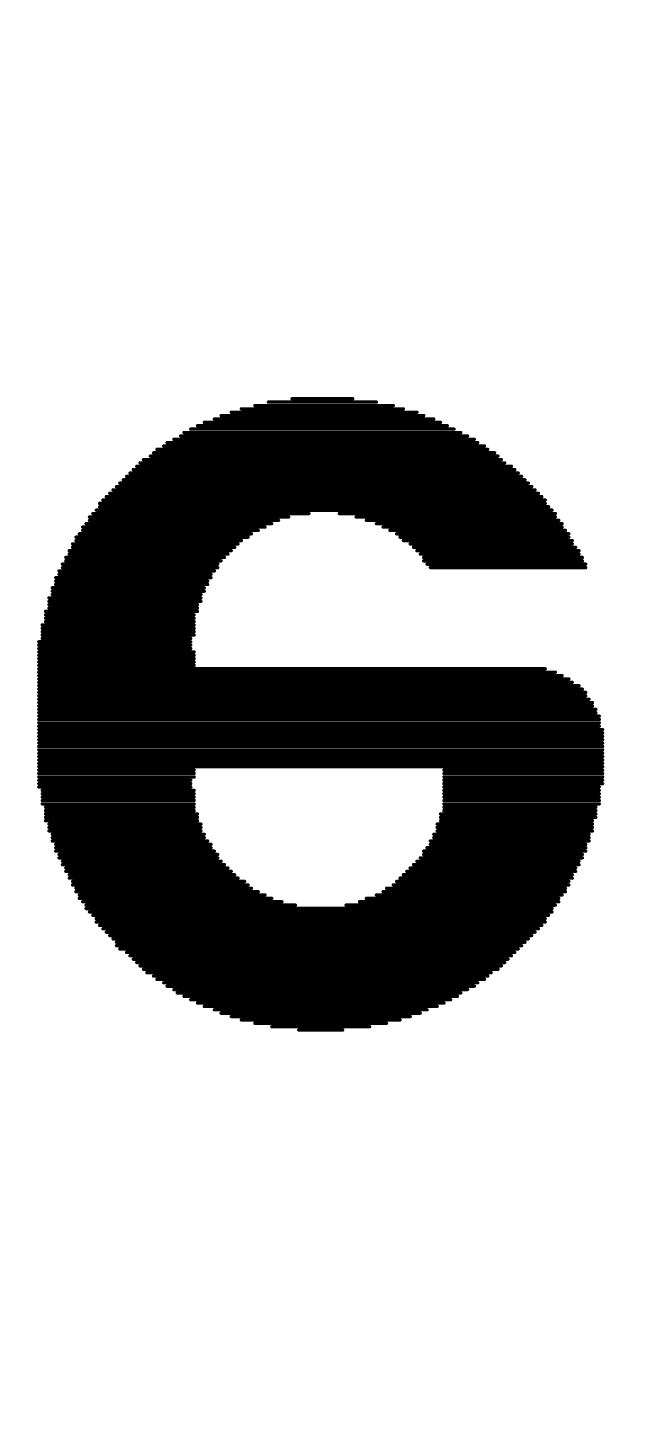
# Model space of a CAD drawing. Header units: millimetres. Extents: x -46.4 to 46.4, y -47.3 to 46.4.
# Drawn here: x -15.377 to -14.223, y -0.213 to 2.38 of the extents above; entities that cross this region are included whole.
import ezdxf

# ---------------------------------------------------------------- set-up
doc = ezdxf.new("R2010")
doc.units = ezdxf.units.MM
doc.layers.add('BottomOverlay', color=54, linetype='Continuous')
doc.layers.add('Mechanical1', color=6, linetype='Continuous')

# ---------------------------------------------------------------- blocks, each defined once
blk = doc.blocks.new('________2')
at = {"layer": 'BottomOverlay', "const_width": 0.00635}
for points in [[(9.0757, -1.3242), (9.2789, -1.3242)], [(9.1201, -1.3179), (9.2344, -1.3179)], [(8.9868, -1.3496), (9.3678, -1.3496)], [(9.0058, -1.3433), (9.3551, -1.3433)], [(9.0249, -1.3369), (9.3297, -1.3369)], [(9.0503, -1.3306), (9.3106, -1.3306)], [(8.9296, -1.375), (9.4249, -1.375)], [(8.9423, -1.3687), (9.4122, -1.3687)], [(8.955, -1.3623), (9.3995, -1.3623)], [(8.9741, -1.356), (9.3868, -1.356)], [(8.8852, -1.4004), (9.4694, -1.4004)], [(8.8979, -1.3941), (9.463, -1.3941)], [(8.9106, -1.3877), (9.4503, -1.3877)], [(8.9169, -1.3814), (9.4376, -1.3814)], [(8.8534, -1.4258), (9.5075, -1.4258)], [(8.8598, -1.4195), (9.5011, -1.4195)], [(8.8661, -1.4131), (9.4884, -1.4131)], [(8.8788, -1.4068), (9.4821, -1.4068)], [(8.8217, -1.4512), (9.5392, -1.4512)], [(8.828, -1.4449), (9.5329, -1.4449)], [(8.8344, -1.4385), (9.5202, -1.4385)], [(8.8407, -1.4322), (9.5138, -1.4322)], [(8.7963, -1.4766), (9.5646, -1.4766)], [(8.8026, -1.4703), (9.5583, -1.4703)], [(8.809, -1.4639), (9.5519, -1.4639)], [(8.8153, -1.4576), (9.5456, -1.4576)], [(8.7709, -1.502), (9.59, -1.502)], [(8.7772, -1.4957), (9.5837, -1.4957)], [(8.7836, -1.4893), (9.5773, -1.4893)], [(8.7899, -1.483), (9.571, -1.483)], [(8.7518, -1.5274), (9.6091, -1.5274)], [(8.7582, -1.5147), (9.5964, -1.5147)], [(8.7582, -1.5211), (9.6027, -1.5211)], [(8.7645, -1.5084), (9.5964, -1.5084)], [(8.7264, -1.5592), (9.0693, -1.5592)], [(8.7328, -1.5528), (9.082, -1.5528)], [(8.7391, -1.5401), (9.1138, -1.5401)], [(8.7391, -1.5465), (9.0947, -1.5465)], [(8.7455, -1.5338), (9.1519, -1.5338)], [(9.209, -1.5338), (9.6154, -1.5338)], [(9.2408, -1.5401), (9.6154, -1.5401)], [(9.2598, -1.5465), (9.6218, -1.5465)], [(9.2789, -1.5528), (9.6281, -1.5528)], [(9.2916, -1.5592), (9.6281, -1.5592)], [(8.7137, -1.5782), (9.0376, -1.5782)], [(8.7137, -1.5846), (9.0249, -1.5846)], [(8.7201, -1.5719), (9.0439, -1.5719)], [(8.7264, -1.5655), (9.0566, -1.5655)], [(9.3043, -1.5655), (9.6345, -1.5655)], [(9.317, -1.5719), (9.6408, -1.5719)], [(9.3233, -1.5782), (9.6408, -1.5782)], [(9.3297, -1.5846), (9.6472, -1.5846)], [(8.701, -1.6036), (9.0058, -1.6036)], [(8.701, -1.61), (8.9995, -1.61)], [(8.7074, -1.5909), (9.0185, -1.5909)], [(8.7074, -1.5973), (9.0122, -1.5973)], [(9.3424, -1.5909), (9.6472, -1.5909)], [(9.3487, -1.5973), (9.6535, -1.5973)], [(9.3551, -1.6036), (9.6599, -1.6036)], [(9.3614, -1.61), (9.6599, -1.61)], [(8.6883, -1.629), (8.9804, -1.629)], [(8.6883, -1.6354), (8.9804, -1.6354)], [(8.6947, -1.6163), (8.9931, -1.6163)], [(8.6947, -1.6227), (8.9868, -1.6227)], [(9.3678, -1.6163), (9.6662, -1.6163)], [(9.3678, -1.6227), (9.6662, -1.6227)], [(9.3741, -1.629), (9.6726, -1.629)], [(9.3805, -1.6354), (9.6726, -1.6354)], [(8.6756, -1.6544), (8.9677, -1.6544)], [(8.6756, -1.6608), (8.9614, -1.6608)], [(8.682, -1.6417), (8.9741, -1.6417)], [(8.682, -1.6481), (8.9677, -1.6481)], [(8.6693, -1.6735), (8.955, -1.6735)], [(8.6693, -1.6798), (8.955, -1.6798)], [(8.6693, -1.6862), (8.9487, -1.6862)], [(8.6756, -1.6671), (8.9614, -1.6671)], [(8.6629, -1.6925), (8.9487, -1.6925)], [(8.6629, -1.6989), (8.9487, -1.6989)], [(8.6629, -1.7052), (8.9423, -1.7052)], [(8.6629, -1.7116), (8.9423, -1.7116)], [(8.6566, -1.7179), (8.9423, -1.7179)], [(8.6566, -1.7243), (8.936, -1.7243)], [(8.6566, -1.7306), (8.936, -1.7306)], [(8.6566, -1.737), (8.936, -1.737)], [(8.6502, -1.7433), (8.936, -1.7433)], [(8.6502, -1.7497), (8.936, -1.7497)], [(8.6502, -1.756), (8.936, -1.756)], [(8.6502, -1.7624), (8.936, -1.7624)], [(8.6439, -1.7751), (8.9296, -1.7751)], [(8.6439, -1.7814), (8.9296, -1.7814)], [(8.6439, -1.7878), (8.9296, -1.7878)], [(8.6502, -1.7687), (8.9296, -1.7687)], [(8.6439, -1.7941), (8.936, -1.7941)], [(8.6439, -1.8005), (8.936, -1.8005)], [(8.6439, -1.8068), (8.936, -1.8068)], [(8.6439, -1.8132), (8.936, -1.8132)], [(8.6439, -1.8195), (8.936, -1.8195)], [(8.6439, -1.8259), (9.5964, -1.8259)], [(8.6439, -1.8322), (9.6154, -1.8322)], [(8.6439, -1.8386), (9.6281, -1.8386)], [(8.6439, -1.8449), (9.6408, -1.8449)], [(8.6439, -1.8513), (9.6472, -1.8513)], [(8.6439, -1.8576), (9.6599, -1.8576)], [(8.6439, -1.864), (9.6662, -1.864)], [(8.6439, -1.8703), (9.6726, -1.8703)], [(8.6439, -1.8767), (9.6726, -1.8767)], [(8.6439, -1.883), (9.6789, -1.883)], [(8.6439, -1.8894), (9.6853, -1.8894)], [(8.6439, -1.8957), (9.6853, -1.8957)], [(8.6439, -1.9021), (9.6916, -1.9021)], [(8.6439, -1.9084), (9.6916, -1.9084)], [(8.6439, -1.9148), (9.698, -1.9148)], [(8.6439, -1.9211), (9.698, -1.9211)], [(8.6439, -1.9275), (9.698, -1.9275)], [(8.6439, -1.9338), (9.698, -1.9338)], [(8.6439, -1.9402), (9.7043, -1.9402)], [(8.6439, -1.9465), (9.7043, -1.9465)], [(8.6439, -1.9529), (9.7043, -1.9529)], [(8.6439, -1.9592), (9.7043, -1.9592)], [(8.6439, -1.9656), (9.7043, -1.9656)], [(8.6439, -1.9719), (9.7043, -1.9719)], [(8.6439, -1.9783), (9.7043, -1.9783)], [(8.6439, -1.9846), (9.7043, -1.9846)], [(8.6439, -1.991), (9.7043, -1.991)], [(8.6439, -1.9973), (9.7043, -1.9973)], [(8.6439, -2.0037), (9.7043, -2.0037)], [(8.6439, -2.01), (9.7043, -2.01)], [(8.6439, -2.0164), (8.936, -2.0164)], [(8.6439, -2.0227), (8.936, -2.0227)], [(9.4059, -2.0164), (9.7043, -2.0164)], [(9.4059, -2.0227), (9.7043, -2.0227)], [(8.6439, -2.0291), (8.936, -2.0291)], [(8.6439, -2.0354), (8.9296, -2.0354)], [(8.6439, -2.0418), (8.9296, -2.0418)], [(8.6439, -2.0481), (8.9296, -2.0481)], [(9.4059, -2.0291), (9.7043, -2.0291)], [(9.4059, -2.0354), (9.7043, -2.0354)], [(9.4059, -2.0418), (9.7043, -2.0418)], [(9.4059, -2.0481), (9.698, -2.0481)], [(8.6502, -2.0545), (8.936, -2.0545)], [(8.6502, -2.0608), (8.936, -2.0608)], [(8.6502, -2.0672), (8.936, -2.0672)], [(8.6502, -2.0735), (8.936, -2.0735)], [(9.4059, -2.0545), (9.698, -2.0545)], [(9.4059, -2.0608), (9.698, -2.0608)], [(9.4059, -2.0672), (9.698, -2.0672)], [(9.4059, -2.0735), (9.698, -2.0735)], [(8.6502, -2.0799), (8.936, -2.0799)], [(8.6566, -2.0862), (8.936, -2.0862)], [(8.6566, -2.0926), (8.936, -2.0926)], [(8.6566, -2.0989), (8.9423, -2.0989)], [(9.3995, -2.0989), (9.6916, -2.0989)], [(9.4059, -2.0799), (9.698, -2.0799)], [(9.4059, -2.0862), (9.6916, -2.0862)], [(9.4059, -2.0926), (9.6916, -2.0926)], [(8.6566, -2.1053), (8.9423, -2.1053)], [(8.6566, -2.1116), (8.9423, -2.1116)], [(8.6629, -2.118), (8.9487, -2.118)], [(8.6629, -2.1243), (8.9487, -2.1243)], [(9.3932, -2.118), (9.6853, -2.118)], [(9.3932, -2.1243), (9.6853, -2.1243)], [(9.3995, -2.1053), (9.6916, -2.1053)], [(9.3995, -2.1116), (9.6853, -2.1116)], [(8.6629, -2.1307), (8.9487, -2.1307)], [(8.6693, -2.137), (8.955, -2.137)], [(8.6693, -2.1434), (8.955, -2.1434)], [(8.6693, -2.1497), (8.9614, -2.1497)], [(9.3805, -2.1497), (9.6789, -2.1497)], [(9.3868, -2.137), (9.6789, -2.137)], [(9.3868, -2.1434), (9.6789, -2.1434)], [(9.3932, -2.1307), (9.6853, -2.1307)], [(8.6756, -2.1561), (8.9677, -2.1561)], [(8.6756, -2.1624), (8.9677, -2.1624)], [(8.6756, -2.1688), (8.9741, -2.1688)], [(8.682, -2.1751), (8.9804, -2.1751)], [(8.682, -2.1815), (8.9804, -2.1815)], [(9.3614, -2.1815), (9.6662, -2.1815)], [(9.3678, -2.1688), (9.6726, -2.1688)], [(9.3678, -2.1751), (9.6662, -2.1751)], [(9.3741, -2.1624), (9.6726, -2.1624)], [(9.3805, -2.1561), (9.6726, -2.1561)], [(8.6883, -2.1878), (8.9868, -2.1878)], [(8.6883, -2.1942), (8.9931, -2.1942)], [(8.6947, -2.2005), (8.9995, -2.2005)], [(8.6947, -2.2069), (9.0058, -2.2069)], [(9.336, -2.2069), (9.6535, -2.2069)], [(9.3424, -2.2005), (9.6535, -2.2005)], [(9.3487, -2.1942), (9.6599, -2.1942)], [(9.3551, -2.1878), (9.6599, -2.1878)], [(8.701, -2.2132), (9.0122, -2.2132)], [(8.701, -2.2196), (9.0185, -2.2196)], [(8.7074, -2.2259), (9.0312, -2.2259)], [(8.7074, -2.2323), (9.0376, -2.2323)], [(9.3106, -2.2323), (9.6408, -2.2323)], [(9.317, -2.2259), (9.6408, -2.2259)], [(9.3233, -2.2196), (9.6472, -2.2196)], [(9.3297, -2.2132), (9.6472, -2.2132)], [(8.7137, -2.2386), (9.0439, -2.2386)], [(8.7137, -2.245), (9.0566, -2.245)], [(8.7201, -2.2513), (9.0693, -2.2513)], [(8.7201, -2.2577), (9.082, -2.2577)], [(9.2598, -2.2577), (9.6218, -2.2577)], [(9.2789, -2.2513), (9.6281, -2.2513)], [(9.2916, -2.245), (9.6345, -2.245)], [(9.2979, -2.2386), (9.6345, -2.2386)], [(8.7264, -2.264), (9.1011, -2.264)], [(8.7328, -2.2704), (9.1265, -2.2704)], [(8.7328, -2.2767), (9.6091, -2.2767)], [(8.7391, -2.2831), (9.6091, -2.2831)], [(9.2217, -2.2704), (9.6154, -2.2704)], [(9.2471, -2.264), (9.6218, -2.264)], [(8.7455, -2.2894), (9.6027, -2.2894)], [(8.7518, -2.2958), (9.5964, -2.2958)], [(8.7518, -2.3021), (9.5964, -2.3021)], [(8.7582, -2.3085), (9.59, -2.3085)], [(8.7645, -2.3148), (9.5837, -2.3148)], [(8.7709, -2.3212), (9.5773, -2.3212)], [(8.7772, -2.3275), (9.571, -2.3275)], [(8.7836, -2.3339), (9.5646, -2.3339)], [(8.7899, -2.3402), (9.5583, -2.3402)], [(8.7899, -2.3466), (9.5519, -2.3466)], [(8.7963, -2.3529), (9.5456, -2.3529)], [(8.809, -2.3593), (9.5392, -2.3593)], [(8.8153, -2.3656), (9.5329, -2.3656)], [(8.8217, -2.372), (9.5265, -2.372)], [(8.828, -2.3783), (9.5202, -2.3783)], [(8.8344, -2.3847), (9.5138, -2.3847)], [(8.8407, -2.391), (9.5075, -2.391)], [(8.8471, -2.3974), (9.4948, -2.3974)], [(8.8598, -2.4037), (9.4884, -2.4037)], [(8.8661, -2.4101), (9.4821, -2.4101)], [(8.8788, -2.4164), (9.4694, -2.4164)], [(8.8852, -2.4228), (9.463, -2.4228)], [(8.8979, -2.4291), (9.4503, -2.4291)], [(8.9042, -2.4355), (9.4376, -2.4355)], [(8.9169, -2.4418), (9.4313, -2.4418)], [(8.9296, -2.4482), (9.4186, -2.4482)], [(8.9423, -2.4545), (9.4059, -2.4545)], [(8.955, -2.4609), (9.3932, -2.4609)], [(8.9741, -2.4672), (9.3741, -2.4672)], [(8.9868, -2.4736), (9.3614, -2.4736)], [(9.0058, -2.4799), (9.3424, -2.4799)], [(9.0249, -2.4863), (9.3233, -2.4863)], [(9.0503, -2.4926), (9.2979, -2.4926)], [(9.082, -2.499), (9.2662, -2.499)], [(9.1328, -2.5053), (9.2154, -2.5053)]]:
    blk.add_lwpolyline(points, dxfattribs=at)
at = {"layer": 'BottomOverlay', "const_width": 0.00317}
for points in [[(9.0741, -1.3242, 1), (9.0773, -1.3242, 1)], [(9.1186, -1.3179, 1), (9.1217, -1.3179, 1)], [(9.2329, -1.3179, 1), (9.236, -1.3179, 1)], [(9.2773, -1.3242, 1), (9.2805, -1.3242, 1)], [(8.9852, -1.3496, 1), (8.9884, -1.3496, 1)], [(9.0043, -1.3433, 1), (9.0074, -1.3433, 1)], [(9.0233, -1.3369, 1), (9.0265, -1.3369, 1)], [(9.0487, -1.3306, 1), (9.0519, -1.3306, 1)], [(9.3091, -1.3306, 1), (9.3122, -1.3306, 1)], [(9.3281, -1.3369, 1), (9.3313, -1.3369, 1)], [(9.3535, -1.3433, 1), (9.3567, -1.3433, 1)], [(9.3662, -1.3496, 1), (9.3694, -1.3496, 1)], [(8.9281, -1.375, 1), (8.9312, -1.375, 1)], [(8.9408, -1.3687, 1), (8.9439, -1.3687, 1)], [(8.9535, -1.3623, 1), (8.9566, -1.3623, 1)], [(8.9725, -1.356, 1), (8.9757, -1.356, 1)], [(9.3853, -1.356, 1), (9.3884, -1.356, 1)], [(9.398, -1.3623, 1), (9.4011, -1.3623, 1)], [(9.4107, -1.3687, 1), (9.4138, -1.3687, 1)], [(9.4234, -1.375, 1), (9.4265, -1.375, 1)], [(8.8836, -1.4004, 1), (8.8868, -1.4004, 1)], [(8.8963, -1.3941, 1), (8.8995, -1.3941, 1)], [(8.909, -1.3877, 1), (8.9122, -1.3877, 1)], [(8.9154, -1.3814, 1), (8.9185, -1.3814, 1)], [(9.4361, -1.3814, 1), (9.4392, -1.3814, 1)], [(9.4488, -1.3877, 1), (9.4519, -1.3877, 1)], [(9.4615, -1.3941, 1), (9.4646, -1.3941, 1)], [(9.4678, -1.4004, 1), (9.471, -1.4004, 1)], [(8.8519, -1.4258, 1), (8.855, -1.4258, 1)], [(8.8582, -1.4195, 1), (8.8614, -1.4195, 1)], [(8.8646, -1.4131, 1), (8.8677, -1.4131, 1)], [(8.8773, -1.4068, 1), (8.8804, -1.4068, 1)], [(9.4805, -1.4068, 1), (9.4837, -1.4068, 1)], [(9.4869, -1.4131, 1), (9.49, -1.4131, 1)], [(9.4996, -1.4195, 1), (9.5027, -1.4195, 1)], [(9.5059, -1.4258, 1), (9.5091, -1.4258, 1)], [(8.8201, -1.4512, 1), (8.8233, -1.4512, 1)], [(8.8265, -1.4449, 1), (8.8296, -1.4449, 1)], [(8.8328, -1.4385, 1), (8.836, -1.4385, 1)], [(8.8392, -1.4322, 1), (8.8423, -1.4322, 1)], [(9.5123, -1.4322, 1), (9.5154, -1.4322, 1)], [(9.5186, -1.4385, 1), (9.5218, -1.4385, 1)], [(9.5313, -1.4449, 1), (9.5345, -1.4449, 1)], [(9.5377, -1.4512, 1), (9.5408, -1.4512, 1)], [(8.7947, -1.4766, 1), (8.7979, -1.4766, 1)], [(8.8011, -1.4703, 1), (8.8042, -1.4703, 1)], [(8.8074, -1.4639, 1), (8.8106, -1.4639, 1)], [(8.8138, -1.4576, 1), (8.8169, -1.4576, 1)], [(9.544, -1.4576, 1), (9.5472, -1.4576, 1)], [(9.5504, -1.4639, 1), (9.5535, -1.4639, 1)], [(9.5567, -1.4703, 1), (9.5599, -1.4703, 1)], [(9.5631, -1.4766, 1), (9.5662, -1.4766, 1)], [(8.7693, -1.502, 1), (8.7725, -1.502, 1)], [(8.7757, -1.4957, 1), (8.7788, -1.4957, 1)], [(8.782, -1.4893, 1), (8.7852, -1.4893, 1)], [(8.7884, -1.483, 1), (8.7915, -1.483, 1)], [(9.5694, -1.483, 1), (9.5726, -1.483, 1)], [(9.5758, -1.4893, 1), (9.5789, -1.4893, 1)], [(9.5821, -1.4957, 1), (9.5853, -1.4957, 1)], [(9.5885, -1.502, 1), (9.5916, -1.502, 1)], [(8.7503, -1.5274, 1), (8.7534, -1.5274, 1)], [(8.7566, -1.5147, 1), (8.7598, -1.5147, 1)], [(8.7566, -1.5211, 1), (8.7598, -1.5211, 1)], [(8.763, -1.5084, 1), (8.7661, -1.5084, 1)], [(9.5948, -1.5084, 1), (9.598, -1.5084, 1)], [(9.5948, -1.5147, 1), (9.598, -1.5147, 1)], [(9.6012, -1.5211, 1), (9.6043, -1.5211, 1)], [(9.6075, -1.5274, 1), (9.6107, -1.5274, 1)], [(8.7249, -1.5592, 1), (8.728, -1.5592, 1)], [(8.7312, -1.5528, 1), (8.7344, -1.5528, 1)], [(8.7376, -1.5401, 1), (8.7407, -1.5401, 1)], [(8.7376, -1.5465, 1), (8.7407, -1.5465, 1)], [(8.7439, -1.5338, 1), (8.7471, -1.5338, 1)], [(9.0678, -1.5592, 1), (9.0709, -1.5592, 1)], [(9.0805, -1.5528, 1), (9.0836, -1.5528, 1)], [(9.0932, -1.5465, 1), (9.0963, -1.5465, 1)], [(9.1122, -1.5401, 1), (9.1154, -1.5401, 1)], [(9.1503, -1.5338, 1), (9.1535, -1.5338, 1)], [(9.2075, -1.5338, 1), (9.2106, -1.5338, 1)], [(9.2392, -1.5401, 1), (9.2424, -1.5401, 1)], [(9.2583, -1.5465, 1), (9.2614, -1.5465, 1)], [(9.2773, -1.5528, 1), (9.2805, -1.5528, 1)], [(9.29, -1.5592, 1), (9.2932, -1.5592, 1)], [(9.6139, -1.5338, 1), (9.617, -1.5338, 1)], [(9.6139, -1.5401, 1), (9.617, -1.5401, 1)], [(9.6202, -1.5465, 1), (9.6234, -1.5465, 1)], [(9.6266, -1.5528, 1), (9.6297, -1.5528, 1)], [(9.6266, -1.5592, 1), (9.6297, -1.5592, 1)], [(8.7122, -1.5782, 1), (8.7153, -1.5782, 1)], [(8.7122, -1.5846, 1), (8.7153, -1.5846, 1)], [(8.7185, -1.5719, 1), (8.7217, -1.5719, 1)], [(8.7249, -1.5655, 1), (8.728, -1.5655, 1)], [(9.0233, -1.5846, 1), (9.0265, -1.5846, 1)], [(9.036, -1.5782, 1), (9.0392, -1.5782, 1)], [(9.0424, -1.5719, 1), (9.0455, -1.5719, 1)], [(9.0551, -1.5655, 1), (9.0582, -1.5655, 1)], [(9.3027, -1.5655, 1), (9.3059, -1.5655, 1)], [(9.3154, -1.5719, 1), (9.3186, -1.5719, 1)], [(9.3218, -1.5782, 1), (9.3249, -1.5782, 1)], [(9.3281, -1.5846, 1), (9.3313, -1.5846, 1)], [(9.6329, -1.5655, 1), (9.6361, -1.5655, 1)], [(9.6393, -1.5719, 1), (9.6424, -1.5719, 1)], [(9.6393, -1.5782, 1), (9.6424, -1.5782, 1)], [(9.6456, -1.5846, 1), (9.6488, -1.5846, 1)], [(8.6995, -1.6036, 1), (8.7026, -1.6036, 1)], [(8.6995, -1.61, 1), (8.7026, -1.61, 1)], [(8.7058, -1.5909, 1), (8.709, -1.5909, 1)], [(8.7058, -1.5973, 1), (8.709, -1.5973, 1)], [(8.9979, -1.61, 1), (9.0011, -1.61, 1)], [(9.0043, -1.6036, 1), (9.0074, -1.6036, 1)], [(9.0106, -1.5973, 1), (9.0138, -1.5973, 1)], [(9.017, -1.5909, 1), (9.0201, -1.5909, 1)], [(9.3408, -1.5909, 1), (9.344, -1.5909, 1)], [(9.3472, -1.5973, 1), (9.3503, -1.5973, 1)], [(9.3535, -1.6036, 1), (9.3567, -1.6036, 1)], [(9.3599, -1.61, 1), (9.363, -1.61, 1)], [(9.6456, -1.5909, 1), (9.6488, -1.5909, 1)], [(9.652, -1.5973, 1), (9.6551, -1.5973, 1)], [(9.6583, -1.6036, 1), (9.6615, -1.6036, 1)], [(9.6583, -1.61, 1), (9.6615, -1.61, 1)], [(8.6868, -1.629, 1), (8.6899, -1.629, 1)], [(8.6868, -1.6354, 1), (8.6899, -1.6354, 1)], [(8.6931, -1.6163, 1), (8.6963, -1.6163, 1)], [(8.6931, -1.6227, 1), (8.6963, -1.6227, 1)], [(8.9789, -1.629, 1), (8.982, -1.629, 1)], [(8.9789, -1.6354, 1), (8.982, -1.6354, 1)], [(8.9852, -1.6227, 1), (8.9884, -1.6227, 1)], [(8.9916, -1.6163, 1), (8.9947, -1.6163, 1)], [(9.3662, -1.6163, 1), (9.3694, -1.6163, 1)], [(9.3662, -1.6227, 1), (9.3694, -1.6227, 1)], [(9.3726, -1.629, 1), (9.3757, -1.629, 1)], [(9.3789, -1.6354, 1), (9.3821, -1.6354, 1)], [(9.6647, -1.6163, 1), (9.6678, -1.6163, 1)], [(9.6647, -1.6227, 1), (9.6678, -1.6227, 1)], [(9.671, -1.629, 1), (9.6742, -1.629, 1)], [(9.671, -1.6354, 1), (9.6742, -1.6354, 1)], [(8.6741, -1.6544, 1), (8.6772, -1.6544, 1)], [(8.6741, -1.6608, 1), (8.6772, -1.6608, 1)], [(8.6804, -1.6417, 1), (8.6836, -1.6417, 1)], [(8.6804, -1.6481, 1), (8.6836, -1.6481, 1)], [(8.9598, -1.6608, 1), (8.963, -1.6608, 1)], [(8.9662, -1.6481, 1), (8.9693, -1.6481, 1)], [(8.9662, -1.6544, 1), (8.9693, -1.6544, 1)], [(8.9725, -1.6417, 1), (8.9757, -1.6417, 1)], [(8.6677, -1.6735, 1), (8.6709, -1.6735, 1)], [(8.6677, -1.6798, 1), (8.6709, -1.6798, 1)], [(8.6677, -1.6862, 1), (8.6709, -1.6862, 1)], [(8.6741, -1.6671, 1), (8.6772, -1.6671, 1)], [(8.9471, -1.6862, 1), (8.9503, -1.6862, 1)], [(8.9535, -1.6735, 1), (8.9566, -1.6735, 1)], [(8.9535, -1.6798, 1), (8.9566, -1.6798, 1)], [(8.9598, -1.6671, 1), (8.963, -1.6671, 1)], [(8.6614, -1.6925, 1), (8.6645, -1.6925, 1)], [(8.6614, -1.6989, 1), (8.6645, -1.6989, 1)], [(8.6614, -1.7052, 1), (8.6645, -1.7052, 1)], [(8.6614, -1.7116, 1), (8.6645, -1.7116, 1)], [(8.9408, -1.7052, 1), (8.9439, -1.7052, 1)], [(8.9408, -1.7116, 1), (8.9439, -1.7116, 1)], [(8.9471, -1.6925, 1), (8.9503, -1.6925, 1)], [(8.9471, -1.6989, 1), (8.9503, -1.6989, 1)], [(8.655, -1.7179, 1), (8.6582, -1.7179, 1)], [(8.655, -1.7243, 1), (8.6582, -1.7243, 1)], [(8.655, -1.7306, 1), (8.6582, -1.7306, 1)], [(8.655, -1.737, 1), (8.6582, -1.737, 1)], [(8.9344, -1.7243, 1), (8.9376, -1.7243, 1)], [(8.9344, -1.7306, 1), (8.9376, -1.7306, 1)], [(8.9344, -1.737, 1), (8.9376, -1.737, 1)], [(8.9408, -1.7179, 1), (8.9439, -1.7179, 1)], [(8.6487, -1.7433, 1), (8.6518, -1.7433, 1)], [(8.6487, -1.7497, 1), (8.6518, -1.7497, 1)], [(8.6487, -1.756, 1), (8.6518, -1.756, 1)], [(8.6487, -1.7624, 1), (8.6518, -1.7624, 1)], [(8.9344, -1.7433, 1), (8.9376, -1.7433, 1)], [(8.9344, -1.7497, 1), (8.9376, -1.7497, 1)], [(8.9344, -1.756, 1), (8.9376, -1.756, 1)], [(8.9344, -1.7624, 1), (8.9376, -1.7624, 1)], [(8.6423, -1.7751, 1), (8.6455, -1.7751, 1)], [(8.6423, -1.7814, 1), (8.6455, -1.7814, 1)], [(8.6423, -1.7878, 1), (8.6455, -1.7878, 1)], [(8.6487, -1.7687, 1), (8.6518, -1.7687, 1)], [(8.9281, -1.7687, 1), (8.9312, -1.7687, 1)], [(8.9281, -1.7751, 1), (8.9312, -1.7751, 1)], [(8.9281, -1.7814, 1), (8.9312, -1.7814, 1)], [(8.9281, -1.7878, 1), (8.9312, -1.7878, 1)], [(8.6423, -1.7941, 1), (8.6455, -1.7941, 1)], [(8.6423, -1.8005, 1), (8.6455, -1.8005, 1)], [(8.6423, -1.8068, 1), (8.6455, -1.8068, 1)], [(8.6423, -1.8132, 1), (8.6455, -1.8132, 1)], [(8.9344, -1.7941, 1), (8.9376, -1.7941, 1)], [(8.9344, -1.8005, 1), (8.9376, -1.8005, 1)], [(8.9344, -1.8068, 1), (8.9376, -1.8068, 1)], [(8.9344, -1.8132, 1), (8.9376, -1.8132, 1)], [(8.6423, -1.8195, 1), (8.6455, -1.8195, 1)], [(8.6423, -1.8259, 1), (8.6455, -1.8259, 1)], [(8.6423, -1.8322, 1), (8.6455, -1.8322, 1)], [(8.6423, -1.8386, 1), (8.6455, -1.8386, 1)], [(8.9344, -1.8195, 1), (8.9376, -1.8195, 1)], [(9.5948, -1.8259, 1), (9.598, -1.8259, 1)], [(9.6139, -1.8322, 1), (9.617, -1.8322, 1)], [(9.6266, -1.8386, 1), (9.6297, -1.8386, 1)], [(8.6423, -1.8449, 1), (8.6455, -1.8449, 1)], [(8.6423, -1.8513, 1), (8.6455, -1.8513, 1)], [(8.6423, -1.8576, 1), (8.6455, -1.8576, 1)], [(8.6423, -1.864, 1), (8.6455, -1.864, 1)], [(8.6423, -1.8703, 1), (8.6455, -1.8703, 1)], [(9.6393, -1.8449, 1), (9.6424, -1.8449, 1)], [(9.6456, -1.8513, 1), (9.6488, -1.8513, 1)], [(9.6583, -1.8576, 1), (9.6615, -1.8576, 1)], [(9.6647, -1.864, 1), (9.6678, -1.864, 1)], [(9.671, -1.8703, 1), (9.6742, -1.8703, 1)], [(8.6423, -1.8767, 1), (8.6455, -1.8767, 1)], [(8.6423, -1.883, 1), (8.6455, -1.883, 1)], [(8.6423, -1.8894, 1), (8.6455, -1.8894, 1)], [(8.6423, -1.8957, 1), (8.6455, -1.8957, 1)], [(9.671, -1.8767, 1), (9.6742, -1.8767, 1)], [(9.6774, -1.883, 1), (9.6805, -1.883, 1)], [(9.6837, -1.8894, 1), (9.6869, -1.8894, 1)], [(9.6837, -1.8957, 1), (9.6869, -1.8957, 1)], [(8.6423, -1.9021, 1), (8.6455, -1.9021, 1)], [(8.6423, -1.9084, 1), (8.6455, -1.9084, 1)], [(8.6423, -1.9148, 1), (8.6455, -1.9148, 1)], [(8.6423, -1.9211, 1), (8.6455, -1.9211, 1)], [(9.6901, -1.9021, 1), (9.6932, -1.9021, 1)], [(9.6901, -1.9084, 1), (9.6932, -1.9084, 1)], [(9.6964, -1.9148, 1), (9.6996, -1.9148, 1)], [(9.6964, -1.9211, 1), (9.6996, -1.9211, 1)], [(8.6423, -1.9275, 1), (8.6455, -1.9275, 1)], [(8.6423, -1.9338, 1), (8.6455, -1.9338, 1)], [(8.6423, -1.9402, 1), (8.6455, -1.9402, 1)], [(8.6423, -1.9465, 1), (8.6455, -1.9465, 1)], [(9.6964, -1.9275, 1), (9.6996, -1.9275, 1)], [(9.6964, -1.9338, 1), (9.6996, -1.9338, 1)], [(9.7028, -1.9402, 1), (9.7059, -1.9402, 1)], [(9.7028, -1.9465, 1), (9.7059, -1.9465, 1)], [(8.6423, -1.9529, 1), (8.6455, -1.9529, 1)], [(8.6423, -1.9592, 1), (8.6455, -1.9592, 1)], [(8.6423, -1.9656, 1), (8.6455, -1.9656, 1)], [(8.6423, -1.9719, 1), (8.6455, -1.9719, 1)], [(9.7028, -1.9529, 1), (9.7059, -1.9529, 1)], [(9.7028, -1.9592, 1), (9.7059, -1.9592, 1)], [(9.7028, -1.9656, 1), (9.7059, -1.9656, 1)], [(9.7028, -1.9719, 1), (9.7059, -1.9719, 1)], [(8.6423, -1.9783, 1), (8.6455, -1.9783, 1)], [(8.6423, -1.9846, 1), (8.6455, -1.9846, 1)], [(8.6423, -1.991, 1), (8.6455, -1.991, 1)], [(8.6423, -1.9973, 1), (8.6455, -1.9973, 1)], [(9.7028, -1.9783, 1), (9.7059, -1.9783, 1)], [(9.7028, -1.9846, 1), (9.7059, -1.9846, 1)], [(9.7028, -1.991, 1), (9.7059, -1.991, 1)], [(9.7028, -1.9973, 1), (9.7059, -1.9973, 1)], [(8.6423, -2.0037, 1), (8.6455, -2.0037, 1)], [(8.6423, -2.01, 1), (8.6455, -2.01, 1)], [(8.6423, -2.0164, 1), (8.6455, -2.0164, 1)], [(8.6423, -2.0227, 1), (8.6455, -2.0227, 1)], [(8.9344, -2.0164, 1), (8.9376, -2.0164, 1)], [(8.9344, -2.0227, 1), (8.9376, -2.0227, 1)], [(9.4043, -2.0164, 1), (9.4075, -2.0164, 1)], [(9.4043, -2.0227, 1), (9.4075, -2.0227, 1)], [(9.7028, -2.0037, 1), (9.7059, -2.0037, 1)], [(9.7028, -2.01, 1), (9.7059, -2.01, 1)], [(9.7028, -2.0164, 1), (9.7059, -2.0164, 1)], [(9.7028, -2.0227, 1), (9.7059, -2.0227, 1)], [(8.6423, -2.0291, 1), (8.6455, -2.0291, 1)], [(8.6423, -2.0354, 1), (8.6455, -2.0354, 1)], [(8.6423, -2.0418, 1), (8.6455, -2.0418, 1)], [(8.6423, -2.0481, 1), (8.6455, -2.0481, 1)], [(8.9281, -2.0354, 1), (8.9312, -2.0354, 1)], [(8.9281, -2.0418, 1), (8.9312, -2.0418, 1)], [(8.9281, -2.0481, 1), (8.9312, -2.0481, 1)], [(8.9344, -2.0291, 1), (8.9376, -2.0291, 1)], [(9.4043, -2.0291, 1), (9.4075, -2.0291, 1)], [(9.4043, -2.0354, 1), (9.4075, -2.0354, 1)], [(9.4043, -2.0418, 1), (9.4075, -2.0418, 1)], [(9.4043, -2.0481, 1), (9.4075, -2.0481, 1)], [(9.6964, -2.0481, 1), (9.6996, -2.0481, 1)], [(9.7028, -2.0291, 1), (9.7059, -2.0291, 1)], [(9.7028, -2.0354, 1), (9.7059, -2.0354, 1)], [(9.7028, -2.0418, 1), (9.7059, -2.0418, 1)], [(8.6487, -2.0545, 1), (8.6518, -2.0545, 1)], [(8.6487, -2.0608, 1), (8.6518, -2.0608, 1)], [(8.6487, -2.0672, 1), (8.6518, -2.0672, 1)], [(8.6487, -2.0735, 1), (8.6518, -2.0735, 1)], [(8.9344, -2.0545, 1), (8.9376, -2.0545, 1)], [(8.9344, -2.0608, 1), (8.9376, -2.0608, 1)], [(8.9344, -2.0672, 1), (8.9376, -2.0672, 1)], [(8.9344, -2.0735, 1), (8.9376, -2.0735, 1)], [(9.4043, -2.0545, 1), (9.4075, -2.0545, 1)], [(9.4043, -2.0608, 1), (9.4075, -2.0608, 1)], [(9.4043, -2.0672, 1), (9.4075, -2.0672, 1)], [(9.4043, -2.0735, 1), (9.4075, -2.0735, 1)], [(9.6964, -2.0545, 1), (9.6996, -2.0545, 1)], [(9.6964, -2.0608, 1), (9.6996, -2.0608, 1)], [(9.6964, -2.0672, 1), (9.6996, -2.0672, 1)], [(9.6964, -2.0735, 1), (9.6996, -2.0735, 1)], [(8.6487, -2.0799, 1), (8.6518, -2.0799, 1)], [(8.655, -2.0862, 1), (8.6582, -2.0862, 1)], [(8.655, -2.0926, 1), (8.6582, -2.0926, 1)], [(8.655, -2.0989, 1), (8.6582, -2.0989, 1)], [(8.9344, -2.0799, 1), (8.9376, -2.0799, 1)], [(8.9344, -2.0862, 1), (8.9376, -2.0862, 1)], [(8.9344, -2.0926, 1), (8.9376, -2.0926, 1)], [(8.9408, -2.0989, 1), (8.9439, -2.0989, 1)], [(9.398, -2.0989, 1), (9.4011, -2.0989, 1)], [(9.4043, -2.0799, 1), (9.4075, -2.0799, 1)], [(9.4043, -2.0862, 1), (9.4075, -2.0862, 1)], [(9.4043, -2.0926, 1), (9.4075, -2.0926, 1)], [(9.6901, -2.0862, 1), (9.6932, -2.0862, 1)], [(9.6901, -2.0926, 1), (9.6932, -2.0926, 1)], [(9.6901, -2.0989, 1), (9.6932, -2.0989, 1)], [(9.6964, -2.0799, 1), (9.6996, -2.0799, 1)], [(8.655, -2.1053, 1), (8.6582, -2.1053, 1)], [(8.655, -2.1116, 1), (8.6582, -2.1116, 1)], [(8.6614, -2.118, 1), (8.6645, -2.118, 1)], [(8.6614, -2.1243, 1), (8.6645, -2.1243, 1)], [(8.9408, -2.1053, 1), (8.9439, -2.1053, 1)], [(8.9408, -2.1116, 1), (8.9439, -2.1116, 1)], [(8.9471, -2.118, 1), (8.9503, -2.118, 1)], [(8.9471, -2.1243, 1), (8.9503, -2.1243, 1)], [(9.3916, -2.118, 1), (9.3948, -2.118, 1)], [(9.3916, -2.1243, 1), (9.3948, -2.1243, 1)], [(9.398, -2.1053, 1), (9.4011, -2.1053, 1)], [(9.398, -2.1116, 1), (9.4011, -2.1116, 1)], [(9.6837, -2.1116, 1), (9.6869, -2.1116, 1)], [(9.6837, -2.118, 1), (9.6869, -2.118, 1)], [(9.6837, -2.1243, 1), (9.6869, -2.1243, 1)], [(9.6901, -2.1053, 1), (9.6932, -2.1053, 1)], [(8.6614, -2.1307, 1), (8.6645, -2.1307, 1)], [(8.6677, -2.137, 1), (8.6709, -2.137, 1)], [(8.6677, -2.1434, 1), (8.6709, -2.1434, 1)], [(8.6677, -2.1497, 1), (8.6709, -2.1497, 1)], [(8.9471, -2.1307, 1), (8.9503, -2.1307, 1)], [(8.9535, -2.137, 1), (8.9566, -2.137, 1)], [(8.9535, -2.1434, 1), (8.9566, -2.1434, 1)], [(8.9598, -2.1497, 1), (8.963, -2.1497, 1)], [(9.3789, -2.1497, 1), (9.3821, -2.1497, 1)], [(9.3853, -2.137, 1), (9.3884, -2.137, 1)], [(9.3853, -2.1434, 1), (9.3884, -2.1434, 1)], [(9.3916, -2.1307, 1), (9.3948, -2.1307, 1)], [(9.6774, -2.137, 1), (9.6805, -2.137, 1)], [(9.6774, -2.1434, 1), (9.6805, -2.1434, 1)], [(9.6774, -2.1497, 1), (9.6805, -2.1497, 1)], [(9.6837, -2.1307, 1), (9.6869, -2.1307, 1)], [(8.6741, -2.1561, 1), (8.6772, -2.1561, 1)], [(8.6741, -2.1624, 1), (8.6772, -2.1624, 1)], [(8.6741, -2.1688, 1), (8.6772, -2.1688, 1)], [(8.6804, -2.1751, 1), (8.6836, -2.1751, 1)], [(8.6804, -2.1815, 1), (8.6836, -2.1815, 1)], [(8.9662, -2.1561, 1), (8.9693, -2.1561, 1)], [(8.9662, -2.1624, 1), (8.9693, -2.1624, 1)], [(8.9725, -2.1688, 1), (8.9757, -2.1688, 1)], [(8.9789, -2.1751, 1), (8.982, -2.1751, 1)], [(8.9789, -2.1815, 1), (8.982, -2.1815, 1)], [(9.3599, -2.1815, 1), (9.363, -2.1815, 1)], [(9.3662, -2.1688, 1), (9.3694, -2.1688, 1)], [(9.3662, -2.1751, 1), (9.3694, -2.1751, 1)], [(9.3726, -2.1624, 1), (9.3757, -2.1624, 1)], [(9.3789, -2.1561, 1), (9.3821, -2.1561, 1)], [(9.6647, -2.1751, 1), (9.6678, -2.1751, 1)], [(9.6647, -2.1815, 1), (9.6678, -2.1815, 1)], [(9.671, -2.1561, 1), (9.6742, -2.1561, 1)], [(9.671, -2.1624, 1), (9.6742, -2.1624, 1)], [(9.671, -2.1688, 1), (9.6742, -2.1688, 1)], [(8.6868, -2.1878, 1), (8.6899, -2.1878, 1)], [(8.6868, -2.1942, 1), (8.6899, -2.1942, 1)], [(8.6931, -2.2005, 1), (8.6963, -2.2005, 1)], [(8.6931, -2.2069, 1), (8.6963, -2.2069, 1)], [(8.9852, -2.1878, 1), (8.9884, -2.1878, 1)], [(8.9916, -2.1942, 1), (8.9947, -2.1942, 1)], [(8.9979, -2.2005, 1), (9.0011, -2.2005, 1)], [(9.0043, -2.2069, 1), (9.0074, -2.2069, 1)], [(9.3345, -2.2069, 1), (9.3376, -2.2069, 1)], [(9.3408, -2.2005, 1), (9.344, -2.2005, 1)], [(9.3472, -2.1942, 1), (9.3503, -2.1942, 1)], [(9.3535, -2.1878, 1), (9.3567, -2.1878, 1)], [(9.652, -2.2005, 1), (9.6551, -2.2005, 1)], [(9.652, -2.2069, 1), (9.6551, -2.2069, 1)], [(9.6583, -2.1878, 1), (9.6615, -2.1878, 1)], [(9.6583, -2.1942, 1), (9.6615, -2.1942, 1)], [(8.6995, -2.2132, 1), (8.7026, -2.2132, 1)], [(8.6995, -2.2196, 1), (8.7026, -2.2196, 1)], [(8.7058, -2.2259, 1), (8.709, -2.2259, 1)], [(8.7058, -2.2323, 1), (8.709, -2.2323, 1)], [(9.0106, -2.2132, 1), (9.0138, -2.2132, 1)], [(9.017, -2.2196, 1), (9.0201, -2.2196, 1)], [(9.0297, -2.2259, 1), (9.0328, -2.2259, 1)], [(9.036, -2.2323, 1), (9.0392, -2.2323, 1)], [(9.3091, -2.2323, 1), (9.3122, -2.2323, 1)], [(9.3154, -2.2259, 1), (9.3186, -2.2259, 1)], [(9.3218, -2.2196, 1), (9.3249, -2.2196, 1)], [(9.3281, -2.2132, 1), (9.3313, -2.2132, 1)], [(9.6393, -2.2259, 1), (9.6424, -2.2259, 1)], [(9.6393, -2.2323, 1), (9.6424, -2.2323, 1)], [(9.6456, -2.2132, 1), (9.6488, -2.2132, 1)], [(9.6456, -2.2196, 1), (9.6488, -2.2196, 1)], [(8.7122, -2.2386, 1), (8.7153, -2.2386, 1)], [(8.7122, -2.245, 1), (8.7153, -2.245, 1)], [(8.7185, -2.2513, 1), (8.7217, -2.2513, 1)], [(8.7185, -2.2577, 1), (8.7217, -2.2577, 1)], [(9.0424, -2.2386, 1), (9.0455, -2.2386, 1)], [(9.0551, -2.245, 1), (9.0582, -2.245, 1)], [(9.0678, -2.2513, 1), (9.0709, -2.2513, 1)], [(9.0805, -2.2577, 1), (9.0836, -2.2577, 1)], [(9.2583, -2.2577, 1), (9.2614, -2.2577, 1)], [(9.2773, -2.2513, 1), (9.2805, -2.2513, 1)], [(9.29, -2.245, 1), (9.2932, -2.245, 1)], [(9.2964, -2.2386, 1), (9.2995, -2.2386, 1)], [(9.6202, -2.2577, 1), (9.6234, -2.2577, 1)], [(9.6266, -2.2513, 1), (9.6297, -2.2513, 1)], [(9.6329, -2.2386, 1), (9.6361, -2.2386, 1)], [(9.6329, -2.245, 1), (9.6361, -2.245, 1)], [(8.7249, -2.264, 1), (8.728, -2.264, 1)], [(8.7312, -2.2704, 1), (8.7344, -2.2704, 1)], [(8.7312, -2.2767, 1), (8.7344, -2.2767, 1)], [(8.7376, -2.2831, 1), (8.7407, -2.2831, 1)], [(9.0995, -2.264, 1), (9.1027, -2.264, 1)], [(9.1249, -2.2704, 1), (9.1281, -2.2704, 1)], [(9.2202, -2.2704, 1), (9.2233, -2.2704, 1)], [(9.2456, -2.264, 1), (9.2487, -2.264, 1)], [(9.6075, -2.2767, 1), (9.6107, -2.2767, 1)], [(9.6075, -2.2831, 1), (9.6107, -2.2831, 1)], [(9.6139, -2.2704, 1), (9.617, -2.2704, 1)], [(9.6202, -2.264, 1), (9.6234, -2.264, 1)], [(8.7439, -2.2894, 1), (8.7471, -2.2894, 1)], [(8.7503, -2.2958, 1), (8.7534, -2.2958, 1)], [(8.7503, -2.3021, 1), (8.7534, -2.3021, 1)], [(8.7566, -2.3085, 1), (8.7598, -2.3085, 1)], [(9.5885, -2.3085, 1), (9.5916, -2.3085, 1)], [(9.5948, -2.2958, 1), (9.598, -2.2958, 1)], [(9.5948, -2.3021, 1), (9.598, -2.3021, 1)], [(9.6012, -2.2894, 1), (9.6043, -2.2894, 1)], [(8.763, -2.3148, 1), (8.7661, -2.3148, 1)], [(8.7693, -2.3212, 1), (8.7725, -2.3212, 1)], [(8.7757, -2.3275, 1), (8.7788, -2.3275, 1)], [(8.782, -2.3339, 1), (8.7852, -2.3339, 1)], [(9.5631, -2.3339, 1), (9.5662, -2.3339, 1)], [(9.5694, -2.3275, 1), (9.5726, -2.3275, 1)], [(9.5758, -2.3212, 1), (9.5789, -2.3212, 1)], [(9.5821, -2.3148, 1), (9.5853, -2.3148, 1)], [(8.7884, -2.3402, 1), (8.7915, -2.3402, 1)], [(8.7884, -2.3466, 1), (8.7915, -2.3466, 1)], [(8.7947, -2.3529, 1), (8.7979, -2.3529, 1)], [(8.8074, -2.3593, 1), (8.8106, -2.3593, 1)], [(9.5377, -2.3593, 1), (9.5408, -2.3593, 1)], [(9.544, -2.3529, 1), (9.5472, -2.3529, 1)], [(9.5504, -2.3466, 1), (9.5535, -2.3466, 1)], [(9.5567, -2.3402, 1), (9.5599, -2.3402, 1)], [(8.8138, -2.3656, 1), (8.8169, -2.3656, 1)], [(8.8201, -2.372, 1), (8.8233, -2.372, 1)], [(8.8265, -2.3783, 1), (8.8296, -2.3783, 1)], [(8.8328, -2.3847, 1), (8.836, -2.3847, 1)], [(9.5123, -2.3847, 1), (9.5154, -2.3847, 1)], [(9.5186, -2.3783, 1), (9.5218, -2.3783, 1)], [(9.525, -2.372, 1), (9.5281, -2.372, 1)], [(9.5313, -2.3656, 1), (9.5345, -2.3656, 1)], [(8.8392, -2.391, 1), (8.8423, -2.391, 1)], [(8.8455, -2.3974, 1), (8.8487, -2.3974, 1)], [(8.8582, -2.4037, 1), (8.8614, -2.4037, 1)], [(8.8646, -2.4101, 1), (8.8677, -2.4101, 1)], [(9.4805, -2.4101, 1), (9.4837, -2.4101, 1)], [(9.4869, -2.4037, 1), (9.49, -2.4037, 1)], [(9.4932, -2.3974, 1), (9.4964, -2.3974, 1)], [(9.5059, -2.391, 1), (9.5091, -2.391, 1)], [(8.8773, -2.4164, 1), (8.8804, -2.4164, 1)], [(8.8836, -2.4228, 1), (8.8868, -2.4228, 1)], [(8.8963, -2.4291, 1), (8.8995, -2.4291, 1)], [(8.9027, -2.4355, 1), (8.9058, -2.4355, 1)], [(9.4361, -2.4355, 1), (9.4392, -2.4355, 1)], [(9.4488, -2.4291, 1), (9.4519, -2.4291, 1)], [(9.4615, -2.4228, 1), (9.4646, -2.4228, 1)], [(9.4678, -2.4164, 1), (9.471, -2.4164, 1)], [(8.9154, -2.4418, 1), (8.9185, -2.4418, 1)], [(8.9281, -2.4482, 1), (8.9312, -2.4482, 1)], [(8.9408, -2.4545, 1), (8.9439, -2.4545, 1)], [(8.9535, -2.4609, 1), (8.9566, -2.4609, 1)], [(9.3916, -2.4609, 1), (9.3948, -2.4609, 1)], [(9.4043, -2.4545, 1), (9.4075, -2.4545, 1)], [(9.417, -2.4482, 1), (9.4202, -2.4482, 1)], [(9.4297, -2.4418, 1), (9.4329, -2.4418, 1)], [(8.9725, -2.4672, 1), (8.9757, -2.4672, 1)], [(8.9852, -2.4736, 1), (8.9884, -2.4736, 1)], [(9.0043, -2.4799, 1), (9.0074, -2.4799, 1)], [(9.0233, -2.4863, 1), (9.0265, -2.4863, 1)], [(9.0487, -2.4926, 1), (9.0519, -2.4926, 1)], [(9.2964, -2.4926, 1), (9.2995, -2.4926, 1)], [(9.3218, -2.4863, 1), (9.3249, -2.4863, 1)], [(9.3408, -2.4799, 1), (9.344, -2.4799, 1)], [(9.3599, -2.4736, 1), (9.363, -2.4736, 1)], [(9.3726, -2.4672, 1), (9.3757, -2.4672, 1)], [(9.0805, -2.499, 1), (9.0836, -2.499, 1)], [(9.1313, -2.5053, 1), (9.1344, -2.5053, 1)], [(9.2138, -2.5053, 1), (9.217, -2.5053, 1)], [(9.2646, -2.499, 1), (9.2678, -2.499, 1)]]:
    blk.add_lwpolyline(points, format="xyb", close=True, dxfattribs=at)

msp = doc.modelspace()

# ---------------------------------------------------------------- linework, layer by layer
at = {"layer": 'BottomOverlay', "const_width": 0.508}
msp.add_lwpolyline([(-28.929, 0.9392, -0.221527), (-12.3943, 8.4487)], format="xyb", dxfattribs=at)
at = {"layer": 'Mechanical1', "const_width": 0.254}
for points in [[(-46.2567, 0, -0.414214), (0, 46.2567)], [(0, -46.2567, -0.414214), (-46.2567, 0)]]:
    msp.add_lwpolyline(points, format="xyb", dxfattribs=at)

# ---------------------------------------------------------------- block references
at = {"rotation": 360}
msp.add_blockref('________2', (-24, 3), dxfattribs=at)

doc.saveas('drawing.dxf')
